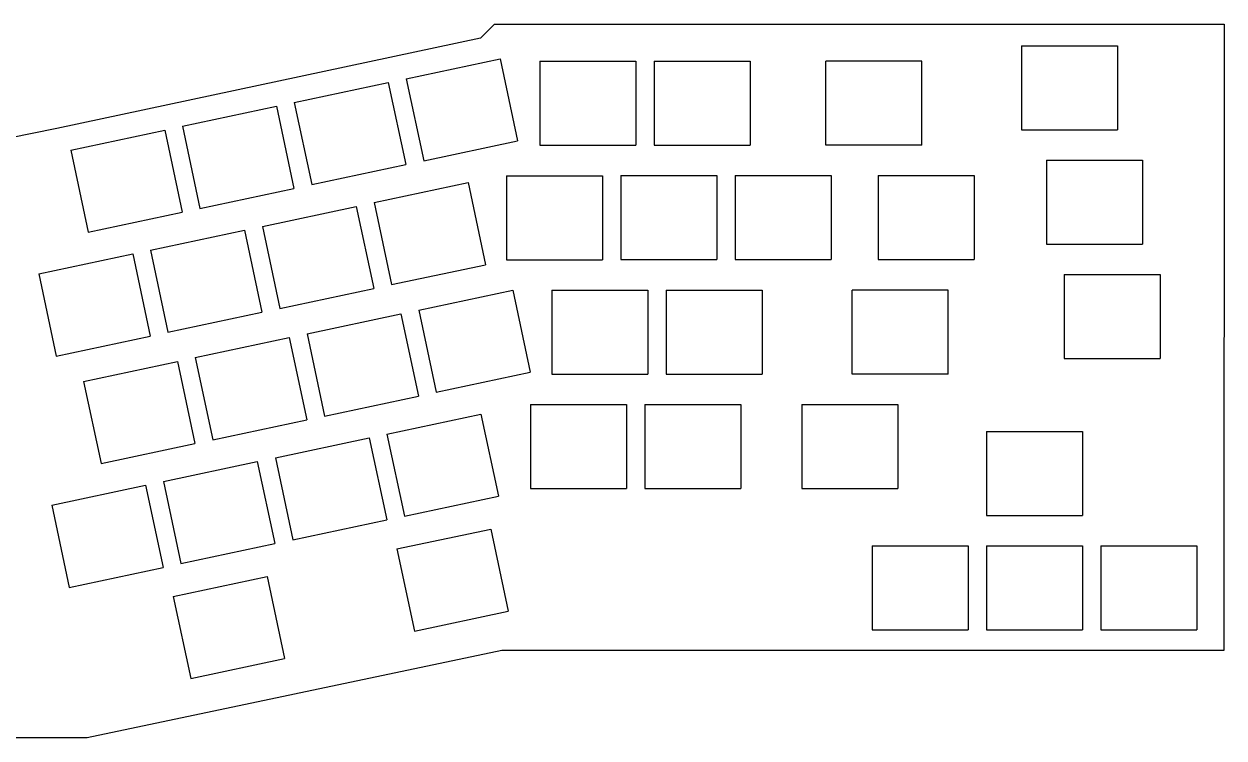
# Model space of a CAD drawing. Extents: x 16 to 385, y -182 to -63.
# Drawn here: x 185.1 to 385.1, y -182.1 to -63.1 of the extents above; entities that cross this region are included whole.
import ezdxf

# ---------------------------------------------------------------- set-up
doc = ezdxf.new("R2010")
doc.units = 0
doc.layers.add('Pcb_4b97', color=7, linetype='CONTINUOUS')

msp = doc.modelspace()

# ---------------------------------------------------------------- linework, layer by layer
at = {"layer": 'Pcb_4b97'}
for p, q in [((261.24, -65.4545), (263.568, -63.1241)), ((261.24, -65.4545, -1.6), (263.568, -63.1241, -1.6)), ((261.24, -65.4545), (263.568, -63.1241)), ((261.24, -65.4545, -1.6), (263.568, -63.1241, -1.6)), ((263.568, -63.1241), (263.568, -63.1241, -1.6)), ((263.568, -63.1241), (263.568, -63.1241, -1.6)), ((263.568, -63.1241), (385.133, -63.1266)), ((263.568, -63.1241, -1.6), (385.133, -63.1266, -1.6)), ((263.568, -63.1241), (385.133, -63.1266)), ((263.568, -63.1241, -1.6), (385.133, -63.1266, -1.6)), ((385.133, -63.1266), (385.13, -167.495)), ((385.133, -63.1266, -1.6), (385.13, -167.495, -1.6)), ((385.133, -63.1266), (385.13, -167.495)), ((385.133, -63.1266, -1.6), (385.13, -167.495, -1.6)), ((385.133, -63.1266), (385.133, -63.1266, -1.6)), ((385.133, -63.1266), (385.133, -63.1266, -1.6)), ((261.24, -65.4545), (190.597, -80.5358)), ((261.24, -65.4545, -1.6), (190.597, -80.5358, -1.6)), ((261.24, -65.4545), (190.597, -80.5358)), ((261.24, -65.4545, -1.6), (190.597, -80.5358, -1.6)), ((261.24, -65.4545), (261.24, -65.4545, -1.6)), ((261.24, -65.4545), (261.24, -65.4545, -1.6)), ((351.376, -66.741), (351.376, -66.741, -1.6)), ((351.376, -66.741), (367.378, -66.741)), ((351.376, -66.741, -1.6), (367.378, -66.741, -1.6)), ((351.376, -66.741), (351.376, -66.741, -1.6)), ((351.376, -66.741), (351.376, -80.7364)), ((351.376, -66.741, -1.6), (351.376, -80.7364, -1.6)), ((351.376, -66.741), (367.378, -66.741)), ((351.376, -66.741), (351.376, -80.7364)), ((351.376, -66.741, -1.6), (367.378, -66.741, -1.6)), ((351.376, -66.741, -1.6), (351.376, -80.7364, -1.6)), ((367.378, -66.741), (367.378, -66.741, -1.6)), ((367.378, -66.741), (367.378, -66.741, -1.6)), ((367.378, -66.741), (367.378, -80.7364)), ((367.378, -66.741, -1.6), (367.378, -80.7364, -1.6)), ((367.378, -66.741), (367.378, -80.7364)), ((367.378, -66.741, -1.6), (367.378, -80.7364, -1.6)), ((248.838, -72.241), (264.491, -68.914)), ((248.838, -72.241, -1.6), (264.491, -68.914, -1.6)), ((248.838, -72.241), (264.491, -68.914)), ((248.838, -72.241, -1.6), (264.491, -68.914, -1.6)), ((264.491, -68.914), (264.491, -68.914, -1.6)), ((264.491, -68.914), (264.491, -68.914, -1.6)), ((264.491, -68.914), (267.4, -82.6036)), ((264.491, -68.914, -1.6), (267.4, -82.6036, -1.6)), ((264.491, -68.914), (267.4, -82.6036)), ((264.491, -68.914, -1.6), (267.4, -82.6036, -1.6)), ((271.099, -69.3191), (271.099, -69.3191, -1.6)), ((271.099, -69.3191), (287.101, -69.3191)), ((271.099, -69.3191, -1.6), (287.101, -69.3191, -1.6)), ((271.099, -69.3191), (271.099, -69.3191, -1.6)), ((271.099, -69.3191), (271.099, -83.3145)), ((271.099, -69.3191, -1.6), (271.099, -83.3145, -1.6)), ((271.099, -69.3191), (287.101, -69.3191)), ((271.099, -69.3191), (271.099, -83.3145)), ((271.099, -69.3191, -1.6), (287.101, -69.3191, -1.6)), ((271.099, -69.3191, -1.6), (271.099, -83.3145, -1.6)), ((287.101, -69.3191), (287.101, -69.3191, -1.6)), ((287.101, -69.3191), (287.101, -69.3191, -1.6)), ((287.101, -69.3191), (287.101, -83.3145)), ((287.101, -69.3191, -1.6), (287.101, -83.3145, -1.6)), ((287.101, -69.3191), (287.101, -83.3145)), ((287.101, -69.3191, -1.6), (287.101, -83.3145, -1.6)), ((290.162, -69.3064), (290.162, -69.3064, -1.6)), ((290.162, -69.3064), (306.164, -69.3064)), ((290.162, -69.3064, -1.6), (306.164, -69.3064, -1.6)), ((290.162, -69.3064), (290.162, -69.3064, -1.6)), ((290.162, -69.3064), (290.162, -83.3018)), ((290.162, -69.3064, -1.6), (290.162, -83.3018, -1.6)), ((290.162, -69.3064), (306.164, -69.3064)), ((290.162, -69.3064), (290.162, -83.3018)), ((290.162, -69.3064, -1.6), (306.164, -69.3064, -1.6)), ((290.162, -69.3064, -1.6), (290.162, -83.3018, -1.6)), ((306.164, -69.3064), (306.164, -69.3064, -1.6)), ((306.164, -69.3064), (306.164, -69.3064, -1.6)), ((306.164, -69.3064), (306.164, -83.3018)), ((306.164, -69.3064, -1.6), (306.164, -83.3018, -1.6)), ((306.164, -69.3064), (306.164, -83.3018)), ((306.164, -69.3064, -1.6), (306.164, -83.3018, -1.6)), ((318.755, -69.2988), (318.755, -69.2988, -1.6)), ((318.755, -83.2942), (318.755, -69.2988)), ((318.755, -83.2942, -1.6), (318.755, -69.2988, -1.6)), ((318.755, -69.2988), (318.755, -69.2988, -1.6)), ((334.757, -69.2988), (318.755, -69.2988)), ((334.757, -69.2988, -1.6), (318.755, -69.2988, -1.6)), ((318.755, -83.2942), (318.755, -69.2988)), ((334.757, -69.2988), (318.755, -69.2988)), ((318.755, -83.2942, -1.6), (318.755, -69.2988, -1.6)), ((334.757, -69.2988, -1.6), (318.755, -69.2988, -1.6)), ((334.757, -69.2988), (334.757, -69.2988, -1.6)), ((334.757, -69.2988), (334.757, -69.2988, -1.6)), ((334.757, -83.2942), (334.757, -69.2988)), ((334.757, -83.2942, -1.6), (334.757, -69.2988, -1.6)), ((334.757, -83.2942), (334.757, -69.2988)), ((334.757, -83.2942, -1.6), (334.757, -69.2988, -1.6)), ((230.182, -76.178), (245.834, -72.851)), ((230.182, -76.178, -1.6), (245.834, -72.851, -1.6)), ((230.182, -76.178), (245.834, -72.851)), ((230.182, -76.178, -1.6), (245.834, -72.851, -1.6)), ((245.834, -72.851), (245.834, -72.851, -1.6)), ((245.834, -72.851), (245.834, -72.851, -1.6)), ((245.834, -72.851), (248.744, -86.5406)), ((245.834, -72.851, -1.6), (248.744, -86.5406, -1.6)), ((245.834, -72.851), (248.744, -86.5406)), ((245.834, -72.851, -1.6), (248.744, -86.5406, -1.6)), ((248.838, -72.241), (248.838, -72.241, -1.6)), ((248.838, -72.241), (248.838, -72.241, -1.6)), ((248.838, -72.241), (251.748, -85.9306)), ((248.838, -72.241, -1.6), (251.748, -85.9306, -1.6)), ((248.838, -72.241), (251.748, -85.9306)), ((248.838, -72.241, -1.6), (251.748, -85.9306, -1.6)), ((211.538, -80.1531), (227.191, -76.8261)), ((211.538, -80.1531, -1.6), (227.191, -76.8261, -1.6)), ((211.538, -80.1531), (227.191, -76.8261)), ((211.538, -80.1531, -1.6), (227.191, -76.8261, -1.6)), ((227.191, -76.8261), (227.191, -76.8261, -1.6)), ((227.191, -76.8261), (227.191, -76.8261, -1.6)), ((227.191, -76.8261), (230.101, -90.5157)), ((227.191, -76.8261, -1.6), (230.101, -90.5157, -1.6)), ((227.191, -76.8261), (230.101, -90.5157)), ((227.191, -76.8261, -1.6), (230.101, -90.5157, -1.6)), ((230.182, -76.178), (230.182, -76.178, -1.6)), ((230.182, -76.178), (230.182, -76.178, -1.6)), ((230.182, -76.178), (233.092, -89.8676)), ((230.182, -76.178, -1.6), (233.092, -89.8676, -1.6)), ((230.182, -76.178), (233.092, -89.8676)), ((230.182, -76.178, -1.6), (233.092, -89.8676, -1.6)), ((190.597, -80.5358), (182.659, -82.1233)), ((190.597, -80.5358, -1.6), (182.659, -82.1233, -1.6)), ((190.597, -80.5358), (182.659, -82.1233)), ((190.597, -80.5358, -1.6), (182.659, -82.1233, -1.6)), ((190.597, -80.5358), (190.597, -80.5358, -1.6)), ((190.597, -80.5358), (190.597, -80.5358, -1.6)), ((192.933, -84.1282), (208.585, -80.8012)), ((192.933, -84.1282, -1.6), (208.585, -80.8012, -1.6)), ((192.933, -84.1282), (208.585, -80.8012)), ((192.933, -84.1282, -1.6), (208.585, -80.8012, -1.6)), ((208.585, -80.8012), (208.585, -80.8012, -1.6)), ((208.585, -80.8012), (208.585, -80.8012, -1.6)), ((208.585, -80.8012), (211.495, -94.4908)), ((208.585, -80.8012, -1.6), (211.495, -94.4908, -1.6)), ((208.585, -80.8012), (211.495, -94.4908)), ((208.585, -80.8012, -1.6), (211.495, -94.4908, -1.6)), ((211.538, -80.1531), (211.538, -80.1531, -1.6)), ((211.538, -80.1531), (211.538, -80.1531, -1.6)), ((211.538, -80.1531), (214.448, -93.8427)), ((211.538, -80.1531, -1.6), (214.448, -93.8427, -1.6)), ((211.538, -80.1531), (214.448, -93.8427)), ((211.538, -80.1531, -1.6), (214.448, -93.8427, -1.6)), ((351.376, -80.7364), (351.376, -80.7364, -1.6)), ((351.376, -80.7364), (367.378, -80.7364)), ((351.376, -80.7364, -1.6), (367.378, -80.7364, -1.6)), ((351.376, -80.7364), (351.376, -80.7364, -1.6)), ((351.376, -80.7364), (367.378, -80.7364)), ((351.376, -80.7364, -1.6), (367.378, -80.7364, -1.6)), ((367.378, -80.7364), (367.378, -80.7364, -1.6)), ((367.378, -80.7364), (367.378, -80.7364, -1.6)), ((251.748, -85.9306), (267.4, -82.6036)), ((251.748, -85.9306, -1.6), (267.4, -82.6036, -1.6)), ((251.748, -85.9306), (267.4, -82.6036)), ((251.748, -85.9306, -1.6), (267.4, -82.6036, -1.6)), ((267.4, -82.6036), (267.4, -82.6036, -1.6)), ((267.4, -82.6036), (267.4, -82.6036, -1.6)), ((271.099, -83.3145), (271.099, -83.3145, -1.6)), ((271.099, -83.3145), (287.101, -83.3145)), ((271.099, -83.3145, -1.6), (287.101, -83.3145, -1.6)), ((271.099, -83.3145), (271.099, -83.3145, -1.6)), ((271.099, -83.3145), (287.101, -83.3145)), ((271.099, -83.3145, -1.6), (287.101, -83.3145, -1.6)), ((287.101, -83.3145), (287.101, -83.3145, -1.6)), ((287.101, -83.3145), (287.101, -83.3145, -1.6)), ((290.162, -83.3018), (290.162, -83.3018, -1.6)), ((290.162, -83.3018), (306.164, -83.3018)), ((290.162, -83.3018, -1.6), (306.164, -83.3018, -1.6)), ((290.162, -83.3018), (290.162, -83.3018, -1.6)), ((290.162, -83.3018), (306.164, -83.3018)), ((290.162, -83.3018, -1.6), (306.164, -83.3018, -1.6)), ((306.164, -83.3018), (306.164, -83.3018, -1.6)), ((306.164, -83.3018), (306.164, -83.3018, -1.6)), ((318.755, -83.2942), (318.755, -83.2942, -1.6)), ((334.757, -83.2942), (318.755, -83.2942)), ((334.757, -83.2942, -1.6), (318.755, -83.2942, -1.6)), ((318.755, -83.2942), (318.755, -83.2942, -1.6)), ((334.757, -83.2942), (318.755, -83.2942)), ((334.757, -83.2942, -1.6), (318.755, -83.2942, -1.6)), ((334.757, -83.2942), (334.757, -83.2942, -1.6)), ((334.757, -83.2942), (334.757, -83.2942, -1.6)), ((192.933, -84.1282), (192.933, -84.1282, -1.6)), ((192.933, -84.1282), (192.933, -84.1282, -1.6)), ((192.933, -84.1282), (195.843, -97.8178)), ((192.933, -84.1282, -1.6), (195.843, -97.8178, -1.6)), ((192.933, -84.1282), (195.843, -97.8178)), ((192.933, -84.1282, -1.6), (195.843, -97.8178, -1.6)), ((251.748, -85.9306), (251.748, -85.9306, -1.6)), ((251.748, -85.9306), (251.748, -85.9306, -1.6)), ((355.567, -85.791), (355.567, -85.791, -1.6)), ((355.567, -85.791), (371.569, -85.791)), ((355.567, -85.791, -1.6), (371.569, -85.791, -1.6)), ((355.567, -85.791), (355.567, -85.791, -1.6)), ((355.567, -85.791), (355.567, -99.7864)), ((355.567, -85.791, -1.6), (355.567, -99.7864, -1.6)), ((355.567, -85.791), (371.569, -85.791)), ((355.567, -85.791), (355.567, -99.7864)), ((355.567, -85.791, -1.6), (371.569, -85.791, -1.6)), ((355.567, -85.791, -1.6), (355.567, -99.7864, -1.6)), ((371.569, -85.791), (371.569, -85.791, -1.6)), ((371.569, -85.791), (371.569, -85.791, -1.6)), ((371.569, -85.791), (371.569, -99.7864)), ((371.569, -85.791, -1.6), (371.569, -99.7864, -1.6)), ((371.569, -85.791), (371.569, -99.7864)), ((371.569, -85.791, -1.6), (371.569, -99.7864, -1.6)), ((233.092, -89.8676), (248.744, -86.5406)), ((233.092, -89.8676, -1.6), (248.744, -86.5406, -1.6)), ((233.092, -89.8676), (248.744, -86.5406)), ((233.092, -89.8676, -1.6), (248.744, -86.5406, -1.6)), ((248.744, -86.5406), (248.744, -86.5406, -1.6)), ((248.744, -86.5406), (248.744, -86.5406, -1.6)), ((233.092, -89.8676), (233.092, -89.8676, -1.6)), ((233.092, -89.8676), (233.092, -89.8676, -1.6)), ((243.492, -92.8531), (259.144, -89.5261)), ((243.492, -92.8531, -1.6), (259.144, -89.5261, -1.6)), ((243.492, -92.8531), (259.144, -89.5261)), ((243.492, -92.8531, -1.6), (259.144, -89.5261, -1.6)), ((259.144, -89.5261), (259.144, -89.5261, -1.6)), ((259.144, -89.5261), (259.144, -89.5261, -1.6)), ((259.144, -89.5261), (262.054, -103.216)), ((259.144, -89.5261, -1.6), (262.054, -103.216, -1.6)), ((259.144, -89.5261), (262.054, -103.216)), ((259.144, -89.5261, -1.6), (262.054, -103.216, -1.6)), ((265.549, -88.3945), (265.549, -88.3945, -1.6)), ((265.549, -88.3945), (281.551, -88.3945)), ((265.549, -88.3945, -1.6), (281.551, -88.3945, -1.6)), ((265.549, -88.3945), (265.549, -88.3945, -1.6)), ((265.549, -88.3945), (265.549, -102.39)), ((265.549, -88.3945, -1.6), (265.549, -102.39, -1.6)), ((265.549, -88.3945), (281.551, -88.3945)), ((265.549, -88.3945), (265.549, -102.39)), ((265.549, -88.3945, -1.6), (281.551, -88.3945, -1.6)), ((265.549, -88.3945, -1.6), (265.549, -102.39, -1.6)), ((281.551, -88.3945), (281.551, -88.3945, -1.6)), ((281.551, -88.3945), (281.551, -88.3945, -1.6)), ((281.551, -88.3945), (281.551, -102.39)), ((281.551, -88.3945, -1.6), (281.551, -102.39, -1.6)), ((281.551, -88.3945), (281.551, -102.39)), ((281.551, -88.3945, -1.6), (281.551, -102.39, -1.6)), ((284.625, -88.3691), (284.625, -88.3691, -1.6)), ((284.625, -88.3691), (300.627, -88.3691)), ((284.625, -88.3691, -1.6), (300.627, -88.3691, -1.6)), ((284.625, -88.3691), (284.625, -88.3691, -1.6)), ((284.625, -88.3691), (284.625, -102.365)), ((284.625, -88.3691, -1.6), (284.625, -102.365, -1.6)), ((284.625, -88.3691), (300.627, -88.3691)), ((284.625, -88.3691), (284.625, -102.365)), ((284.625, -88.3691, -1.6), (300.627, -88.3691, -1.6)), ((284.625, -88.3691, -1.6), (284.625, -102.365, -1.6)), ((300.627, -88.3691), (300.627, -88.3691, -1.6)), ((300.627, -88.3691), (300.627, -88.3691, -1.6)), ((300.627, -88.3691), (300.627, -102.365)), ((300.627, -88.3691, -1.6), (300.627, -102.365, -1.6)), ((300.627, -88.3691), (300.627, -102.365)), ((300.627, -88.3691, -1.6), (300.627, -102.365, -1.6)), ((303.675, -88.3691), (303.675, -88.3691, -1.6)), ((303.675, -88.3691), (319.677, -88.3691)), ((303.675, -88.3691, -1.6), (319.677, -88.3691, -1.6)), ((303.675, -88.3691), (303.675, -88.3691, -1.6)), ((303.675, -88.3691), (303.675, -102.365)), ((303.675, -88.3691, -1.6), (303.675, -102.365, -1.6)), ((303.675, -88.3691), (319.677, -88.3691)), ((303.675, -88.3691), (303.675, -102.365)), ((303.675, -88.3691, -1.6), (319.677, -88.3691, -1.6)), ((303.675, -88.3691, -1.6), (303.675, -102.365, -1.6)), ((319.677, -88.3691), (319.677, -88.3691, -1.6)), ((319.677, -88.3691), (319.677, -88.3691, -1.6)), ((319.677, -88.3691), (319.677, -102.365)), ((319.677, -88.3691, -1.6), (319.677, -102.365, -1.6)), ((319.677, -88.3691), (319.677, -102.365)), ((319.677, -88.3691, -1.6), (319.677, -102.365, -1.6)), ((327.513, -88.3691), (327.513, -88.3691, -1.6)), ((327.513, -88.3691), (343.515, -88.3691)), ((327.513, -88.3691, -1.6), (343.515, -88.3691, -1.6)), ((327.513, -88.3691), (327.513, -88.3691, -1.6)), ((327.513, -88.3691), (327.513, -102.365)), ((327.513, -88.3691, -1.6), (327.513, -102.365, -1.6)), ((327.513, -88.3691), (343.515, -88.3691)), ((327.513, -88.3691), (327.513, -102.365)), ((327.513, -88.3691, -1.6), (343.515, -88.3691, -1.6)), ((327.513, -88.3691, -1.6), (327.513, -102.365, -1.6)), ((343.515, -88.3691), (343.515, -88.3691, -1.6)), ((343.515, -88.3691), (343.515, -88.3691, -1.6)), ((343.515, -88.3691), (343.515, -102.365)), ((343.515, -88.3691, -1.6), (343.515, -102.365, -1.6)), ((343.515, -88.3691), (343.515, -102.365)), ((343.515, -88.3691, -1.6), (343.515, -102.365, -1.6)), ((214.448, -93.8427), (230.101, -90.5157)), ((214.448, -93.8427, -1.6), (230.101, -90.5157, -1.6)), ((214.448, -93.8427), (230.101, -90.5157)), ((214.448, -93.8427, -1.6), (230.101, -90.5157, -1.6)), ((230.101, -90.5157), (230.101, -90.5157, -1.6)), ((230.101, -90.5157), (230.101, -90.5157, -1.6)), ((214.448, -93.8427), (214.448, -93.8427, -1.6)), ((214.448, -93.8427), (214.448, -93.8427, -1.6)), ((224.861, -96.8282), (240.513, -93.5012)), ((224.861, -96.8282, -1.6), (240.513, -93.5012, -1.6)), ((224.861, -96.8282), (240.513, -93.5012)), ((224.861, -96.8282, -1.6), (240.513, -93.5012, -1.6)), ((240.513, -93.5012), (240.513, -93.5012, -1.6)), ((240.513, -93.5012), (240.513, -93.5012, -1.6)), ((240.513, -93.5012), (243.423, -107.191)), ((240.513, -93.5012, -1.6), (243.423, -107.191, -1.6)), ((240.513, -93.5012), (243.423, -107.191)), ((240.513, -93.5012, -1.6), (243.423, -107.191, -1.6)), ((243.492, -92.8531), (243.492, -92.8531, -1.6)), ((243.492, -92.8531), (243.492, -92.8531, -1.6)), ((243.492, -92.8531), (246.401, -106.543)), ((243.492, -92.8531, -1.6), (246.401, -106.543, -1.6)), ((243.492, -92.8531), (246.401, -106.543)), ((243.492, -92.8531, -1.6), (246.401, -106.543, -1.6)), ((195.843, -97.8178), (211.495, -94.4908)), ((195.843, -97.8178, -1.6), (211.495, -94.4908, -1.6)), ((195.843, -97.8178), (211.495, -94.4908)), ((195.843, -97.8178, -1.6), (211.495, -94.4908, -1.6)), ((211.495, -94.4908), (211.495, -94.4908, -1.6)), ((211.495, -94.4908), (211.495, -94.4908, -1.6)), ((195.843, -97.8178), (195.843, -97.8178, -1.6)), ((195.843, -97.8178), (195.843, -97.8178, -1.6)), ((206.204, -100.791), (221.857, -97.4636)), ((206.204, -100.791, -1.6), (221.857, -97.4636, -1.6)), ((206.204, -100.791), (221.857, -97.4636)), ((206.204, -100.791, -1.6), (221.857, -97.4636, -1.6)), ((221.857, -97.4636), (221.857, -97.4636, -1.6)), ((221.857, -97.4636), (221.857, -97.4636, -1.6)), ((221.857, -97.4636), (224.767, -111.153)), ((221.857, -97.4636, -1.6), (224.767, -111.153, -1.6)), ((221.857, -97.4636), (224.767, -111.153)), ((221.857, -97.4636, -1.6), (224.767, -111.153, -1.6)), ((224.861, -96.8282), (224.861, -96.8282, -1.6)), ((224.861, -96.8282), (224.861, -96.8282, -1.6)), ((224.861, -96.8282), (227.771, -110.518)), ((224.861, -96.8282, -1.6), (227.771, -110.518, -1.6)), ((224.861, -96.8282), (227.771, -110.518)), ((224.861, -96.8282, -1.6), (227.771, -110.518, -1.6)), ((355.567, -99.7864), (355.567, -99.7864, -1.6)), ((355.567, -99.7864), (371.569, -99.7864)), ((355.567, -99.7864, -1.6), (371.569, -99.7864, -1.6)), ((355.567, -99.7864), (355.567, -99.7864, -1.6)), ((355.567, -99.7864), (371.569, -99.7864)), ((355.567, -99.7864, -1.6), (371.569, -99.7864, -1.6)), ((371.569, -99.7864), (371.569, -99.7864, -1.6)), ((371.569, -99.7864), (371.569, -99.7864, -1.6)), ((187.599, -104.74), (203.251, -101.413)), ((187.599, -104.74, -1.6), (203.251, -101.413, -1.6)), ((187.599, -104.74), (203.251, -101.413)), ((187.599, -104.74, -1.6), (203.251, -101.413, -1.6)), ((203.251, -101.413), (203.251, -101.413, -1.6)), ((203.251, -101.413), (203.251, -101.413, -1.6)), ((203.251, -101.413), (206.161, -115.103)), ((203.251, -101.413, -1.6), (206.161, -115.103, -1.6)), ((203.251, -101.413), (206.161, -115.103)), ((203.251, -101.413, -1.6), (206.161, -115.103, -1.6)), ((206.204, -100.791), (206.204, -100.791, -1.6)), ((206.204, -100.791), (206.204, -100.791, -1.6)), ((206.204, -100.791), (209.114, -114.48)), ((206.204, -100.791, -1.6), (209.114, -114.48, -1.6)), ((206.204, -100.791), (209.114, -114.48)), ((206.204, -100.791, -1.6), (209.114, -114.48, -1.6)), ((246.401, -106.543), (262.054, -103.216)), ((246.401, -106.543, -1.6), (262.054, -103.216, -1.6)), ((246.401, -106.543), (262.054, -103.216)), ((246.401, -106.543, -1.6), (262.054, -103.216, -1.6)), ((262.054, -103.216), (262.054, -103.216, -1.6)), ((262.054, -103.216), (262.054, -103.216, -1.6)), ((265.549, -102.39), (265.549, -102.39, -1.6)), ((265.549, -102.39), (281.551, -102.39)), ((265.549, -102.39, -1.6), (281.551, -102.39, -1.6)), ((265.549, -102.39), (265.549, -102.39, -1.6)), ((265.549, -102.39), (281.551, -102.39)), ((265.549, -102.39, -1.6), (281.551, -102.39, -1.6)), ((281.551, -102.39), (281.551, -102.39, -1.6)), ((281.551, -102.39), (281.551, -102.39, -1.6)), ((284.625, -102.365), (284.625, -102.365, -1.6)), ((284.625, -102.365), (300.627, -102.365)), ((284.625, -102.365, -1.6), (300.627, -102.365, -1.6)), ((284.625, -102.365), (284.625, -102.365, -1.6)), ((284.625, -102.365), (300.627, -102.365)), ((284.625, -102.365, -1.6), (300.627, -102.365, -1.6)), ((300.627, -102.365), (300.627, -102.365, -1.6)), ((300.627, -102.365), (300.627, -102.365, -1.6)), ((303.675, -102.365), (303.675, -102.365, -1.6)), ((303.675, -102.365), (319.677, -102.365)), ((303.675, -102.365, -1.6), (319.677, -102.365, -1.6)), ((303.675, -102.365), (303.675, -102.365, -1.6)), ((303.675, -102.365), (319.677, -102.365)), ((303.675, -102.365, -1.6), (319.677, -102.365, -1.6)), ((319.677, -102.365), (319.677, -102.365, -1.6)), ((319.677, -102.365), (319.677, -102.365, -1.6)), ((327.513, -102.365), (327.513, -102.365, -1.6)), ((327.513, -102.365), (343.515, -102.365)), ((327.513, -102.365, -1.6), (343.515, -102.365, -1.6)), ((327.513, -102.365), (327.513, -102.365, -1.6)), ((327.513, -102.365), (343.515, -102.365)), ((327.513, -102.365, -1.6), (343.515, -102.365, -1.6)), ((343.515, -102.365), (343.515, -102.365, -1.6)), ((343.515, -102.365), (343.515, -102.365, -1.6)), ((187.599, -104.74), (187.599, -104.74, -1.6)), ((187.599, -104.74), (187.599, -104.74, -1.6)), ((187.599, -104.74), (190.509, -118.43)), ((187.599, -104.74, -1.6), (190.509, -118.43, -1.6)), ((187.599, -104.74), (190.509, -118.43)), ((187.599, -104.74, -1.6), (190.509, -118.43, -1.6)), ((358.488, -104.841), (358.488, -104.841, -1.6)), ((358.488, -104.841), (374.49, -104.841)), ((358.488, -104.841, -1.6), (374.49, -104.841, -1.6)), ((358.488, -104.841), (358.488, -104.841, -1.6)), ((358.488, -104.841), (358.488, -118.836)), ((358.488, -104.841, -1.6), (358.488, -118.836, -1.6)), ((358.488, -104.841), (374.49, -104.841)), ((358.488, -104.841), (358.488, -118.836)), ((358.488, -104.841, -1.6), (374.49, -104.841, -1.6)), ((358.488, -104.841, -1.6), (358.488, -118.836, -1.6)), ((374.49, -104.841), (374.49, -104.841, -1.6)), ((374.49, -104.841), (374.49, -104.841, -1.6)), ((374.49, -104.841), (374.49, -118.836)), ((374.49, -104.841, -1.6), (374.49, -118.836, -1.6)), ((374.49, -104.841), (374.49, -118.836)), ((374.49, -104.841, -1.6), (374.49, -118.836, -1.6)), ((227.771, -110.518), (243.423, -107.191)), ((227.771, -110.518, -1.6), (243.423, -107.191, -1.6)), ((227.771, -110.518), (243.423, -107.191)), ((227.771, -110.518, -1.6), (243.423, -107.191, -1.6)), ((243.423, -107.191), (243.423, -107.191, -1.6)), ((243.423, -107.191), (243.423, -107.191, -1.6)), ((246.401, -106.543), (246.401, -106.543, -1.6)), ((246.401, -106.543), (246.401, -106.543, -1.6)), ((250.934, -110.786), (266.586, -107.459)), ((250.934, -110.786, -1.6), (266.586, -107.459, -1.6)), ((250.934, -110.786), (266.586, -107.459)), ((250.934, -110.786, -1.6), (266.586, -107.459, -1.6)), ((266.586, -107.459), (266.586, -107.459, -1.6)), ((266.586, -107.459), (266.586, -107.459, -1.6)), ((266.586, -107.459), (269.496, -121.148)), ((266.586, -107.459, -1.6), (269.496, -121.148, -1.6)), ((266.586, -107.459), (269.496, -121.148)), ((266.586, -107.459, -1.6), (269.496, -121.148, -1.6)), ((273.119, -107.445), (273.119, -107.445, -1.6)), ((273.119, -107.445), (289.121, -107.445)), ((273.119, -107.445, -1.6), (289.121, -107.445, -1.6)), ((273.119, -107.445), (273.119, -107.445, -1.6)), ((273.119, -107.445), (273.119, -121.44)), ((273.119, -107.445, -1.6), (273.119, -121.44, -1.6)), ((273.119, -107.445), (289.121, -107.445)), ((273.119, -107.445), (273.119, -121.44)), ((273.119, -107.445, -1.6), (289.121, -107.445, -1.6)), ((273.119, -107.445, -1.6), (273.119, -121.44, -1.6)), ((289.121, -107.445), (289.121, -107.445, -1.6)), ((289.121, -107.445), (289.121, -107.445, -1.6)), ((289.121, -107.445), (289.121, -121.44)), ((289.121, -107.445, -1.6), (289.121, -121.44, -1.6)), ((289.121, -107.445), (289.121, -121.44)), ((289.121, -107.445, -1.6), (289.121, -121.44, -1.6)), ((292.181, -107.445), (292.181, -107.445, -1.6)), ((292.181, -107.445), (308.183, -107.445)), ((292.181, -107.445, -1.6), (308.183, -107.445, -1.6)), ((292.181, -107.445), (292.181, -107.445, -1.6)), ((292.181, -107.445), (292.181, -121.44)), ((292.181, -107.445, -1.6), (292.181, -121.44, -1.6)), ((292.181, -107.445), (308.183, -107.445)), ((292.181, -107.445), (292.181, -121.44)), ((292.181, -107.445, -1.6), (308.183, -107.445, -1.6)), ((292.181, -107.445, -1.6), (292.181, -121.44, -1.6)), ((308.183, -107.445), (308.183, -107.445, -1.6)), ((308.183, -107.445), (308.183, -107.445, -1.6)), ((308.183, -107.445), (308.183, -121.44)), ((308.183, -107.445, -1.6), (308.183, -121.44, -1.6)), ((308.183, -107.445), (308.183, -121.44)), ((308.183, -107.445, -1.6), (308.183, -121.44, -1.6)), ((323.162, -107.437), (323.162, -107.437, -1.6)), ((323.162, -121.432), (323.162, -107.437)), ((323.162, -121.432, -1.6), (323.162, -107.437, -1.6)), ((323.162, -107.437), (323.162, -107.437, -1.6)), ((339.164, -107.437), (323.162, -107.437)), ((339.164, -107.437, -1.6), (323.162, -107.437, -1.6)), ((323.162, -121.432), (323.162, -107.437)), ((339.164, -107.437), (323.162, -107.437)), ((323.162, -121.432, -1.6), (323.162, -107.437, -1.6)), ((339.164, -107.437, -1.6), (323.162, -107.437, -1.6)), ((339.164, -107.437), (339.164, -107.437, -1.6)), ((339.164, -107.437), (339.164, -107.437, -1.6)), ((339.164, -121.432), (339.164, -107.437)), ((339.164, -121.432, -1.6), (339.164, -107.437, -1.6)), ((339.164, -121.432), (339.164, -107.437)), ((339.164, -121.432, -1.6), (339.164, -107.437, -1.6)), ((209.114, -114.48), (224.767, -111.153)), ((209.114, -114.48, -1.6), (224.767, -111.153, -1.6)), ((209.114, -114.48), (224.767, -111.153)), ((209.114, -114.48, -1.6), (224.767, -111.153, -1.6)), ((224.767, -111.153), (224.767, -111.153, -1.6)), ((224.767, -111.153), (224.767, -111.153, -1.6)), ((227.771, -110.518), (227.771, -110.518, -1.6)), ((227.771, -110.518), (227.771, -110.518, -1.6)), ((232.303, -114.735), (247.955, -111.408)), ((232.303, -114.735, -1.6), (247.955, -111.408, -1.6)), ((232.303, -114.735), (247.955, -111.408)), ((232.303, -114.735, -1.6), (247.955, -111.408, -1.6)), ((247.955, -111.408), (247.955, -111.408, -1.6)), ((247.955, -111.408), (247.955, -111.408, -1.6)), ((247.955, -111.408), (250.865, -125.098)), ((247.955, -111.408, -1.6), (250.865, -125.098, -1.6)), ((247.955, -111.408), (250.865, -125.098)), ((247.955, -111.408, -1.6), (250.865, -125.098, -1.6)), ((250.934, -110.786), (250.934, -110.786, -1.6)), ((250.934, -110.786), (250.934, -110.786, -1.6)), ((250.934, -110.786), (253.844, -124.475)), ((250.934, -110.786, -1.6), (253.844, -124.475, -1.6)), ((250.934, -110.786), (253.844, -124.475)), ((250.934, -110.786, -1.6), (253.844, -124.475, -1.6)), ((190.509, -118.43), (206.161, -115.103)), ((190.509, -118.43, -1.6), (206.161, -115.103, -1.6)), ((190.509, -118.43), (206.161, -115.103)), ((190.509, -118.43, -1.6), (206.161, -115.103, -1.6)), ((206.161, -115.103), (206.161, -115.103, -1.6)), ((206.161, -115.103), (206.161, -115.103, -1.6)), ((209.114, -114.48), (209.114, -114.48, -1.6)), ((209.114, -114.48), (209.114, -114.48, -1.6)), ((213.685, -118.685), (229.337, -115.358)), ((213.685, -118.685, -1.6), (229.337, -115.358, -1.6)), ((213.685, -118.685), (229.337, -115.358)), ((213.685, -118.685, -1.6), (229.337, -115.358, -1.6)), ((229.337, -115.358), (229.337, -115.358, -1.6)), ((229.337, -115.358), (229.337, -115.358, -1.6)), ((229.337, -115.358), (232.247, -129.048)), ((229.337, -115.358, -1.6), (232.247, -129.048, -1.6)), ((229.337, -115.358), (232.247, -129.048)), ((229.337, -115.358, -1.6), (232.247, -129.048, -1.6)), ((232.303, -114.735), (232.303, -114.735, -1.6)), ((232.303, -114.735), (232.303, -114.735, -1.6)), ((232.303, -114.735), (235.213, -128.425)), ((232.303, -114.735, -1.6), (235.213, -128.425, -1.6)), ((232.303, -114.735), (235.213, -128.425)), ((232.303, -114.735, -1.6), (235.213, -128.425, -1.6)), ((190.509, -118.43), (190.509, -118.43, -1.6)), ((190.509, -118.43), (190.509, -118.43, -1.6)), ((195.054, -122.655), (210.706, -119.328)), ((195.054, -122.655, -1.6), (210.706, -119.328, -1.6)), ((195.054, -122.655), (210.706, -119.328)), ((195.054, -122.655, -1.6), (210.706, -119.328, -1.6)), ((210.706, -119.328), (210.706, -119.328, -1.6)), ((210.706, -119.328), (210.706, -119.328, -1.6)), ((210.706, -119.328), (213.616, -133.018)), ((210.706, -119.328, -1.6), (213.616, -133.018, -1.6)), ((210.706, -119.328), (213.616, -133.018)), ((210.706, -119.328, -1.6), (213.616, -133.018, -1.6)), ((213.685, -118.685), (213.685, -118.685, -1.6)), ((213.685, -118.685), (213.685, -118.685, -1.6)), ((213.685, -118.685), (216.595, -132.375)), ((213.685, -118.685, -1.6), (216.595, -132.375, -1.6)), ((213.685, -118.685), (216.595, -132.375)), ((213.685, -118.685, -1.6), (216.595, -132.375, -1.6)), ((358.488, -118.836), (358.488, -118.836, -1.6)), ((358.488, -118.836), (374.49, -118.836)), ((358.488, -118.836, -1.6), (374.49, -118.836, -1.6)), ((358.488, -118.836), (358.488, -118.836, -1.6)), ((358.488, -118.836), (374.49, -118.836)), ((358.488, -118.836, -1.6), (374.49, -118.836, -1.6)), ((374.49, -118.836), (374.49, -118.836, -1.6)), ((374.49, -118.836), (374.49, -118.836, -1.6)), ((253.844, -124.475), (269.496, -121.148)), ((253.844, -124.475, -1.6), (269.496, -121.148, -1.6)), ((253.844, -124.475), (269.496, -121.148)), ((253.844, -124.475, -1.6), (269.496, -121.148, -1.6)), ((269.496, -121.148), (269.496, -121.148, -1.6)), ((269.496, -121.148), (269.496, -121.148, -1.6)), ((273.119, -121.44), (273.119, -121.44, -1.6)), ((273.119, -121.44), (289.121, -121.44)), ((273.119, -121.44, -1.6), (289.121, -121.44, -1.6)), ((273.119, -121.44), (273.119, -121.44, -1.6)), ((273.119, -121.44), (289.121, -121.44)), ((273.119, -121.44, -1.6), (289.121, -121.44, -1.6)), ((289.121, -121.44), (289.121, -121.44, -1.6)), ((289.121, -121.44), (289.121, -121.44, -1.6)), ((292.181, -121.44), (292.181, -121.44, -1.6)), ((292.181, -121.44), (308.183, -121.44)), ((292.181, -121.44, -1.6), (308.183, -121.44, -1.6)), ((292.181, -121.44), (292.181, -121.44, -1.6)), ((292.181, -121.44), (308.183, -121.44)), ((292.181, -121.44, -1.6), (308.183, -121.44, -1.6)), ((308.183, -121.44), (308.183, -121.44, -1.6)), ((308.183, -121.44), (308.183, -121.44, -1.6)), ((323.162, -121.432), (323.162, -121.432, -1.6)), ((339.164, -121.432), (323.162, -121.432)), ((339.164, -121.432, -1.6), (323.162, -121.432, -1.6)), ((323.162, -121.432), (323.162, -121.432, -1.6)), ((339.164, -121.432), (323.162, -121.432)), ((339.164, -121.432, -1.6), (323.162, -121.432, -1.6)), ((339.164, -121.432), (339.164, -121.432, -1.6)), ((339.164, -121.432), (339.164, -121.432, -1.6)), ((195.054, -122.655), (195.054, -122.655, -1.6)), ((195.054, -122.655), (195.054, -122.655, -1.6)), ((195.054, -122.655), (197.964, -136.345)), ((195.054, -122.655, -1.6), (197.964, -136.345, -1.6)), ((195.054, -122.655), (197.964, -136.345)), ((195.054, -122.655, -1.6), (197.964, -136.345, -1.6)), ((235.213, -128.425), (250.865, -125.098)), ((235.213, -128.425, -1.6), (250.865, -125.098, -1.6)), ((235.213, -128.425), (250.865, -125.098)), ((235.213, -128.425, -1.6), (250.865, -125.098, -1.6)), ((250.865, -125.098), (250.865, -125.098, -1.6)), ((250.865, -125.098), (250.865, -125.098, -1.6)), ((253.844, -124.475), (253.844, -124.475, -1.6)), ((253.844, -124.475), (253.844, -124.475, -1.6)), ((269.537, -126.507), (269.537, -126.507, -1.6)), ((269.537, -126.507), (285.539, -126.507)), ((269.537, -126.507, -1.6), (285.539, -126.507, -1.6)), ((269.537, -126.507), (269.537, -126.507, -1.6)), ((269.537, -126.507), (269.537, -140.503)), ((269.537, -126.507, -1.6), (269.537, -140.503, -1.6)), ((269.537, -126.507), (285.539, -126.507)), ((269.537, -126.507), (269.537, -140.503)), ((269.537, -126.507, -1.6), (285.539, -126.507, -1.6)), ((269.537, -126.507, -1.6), (269.537, -140.503, -1.6)), ((285.539, -126.507), (285.539, -126.507, -1.6)), ((285.539, -126.507), (285.539, -126.507, -1.6)), ((285.539, -126.507), (285.539, -140.503)), ((285.539, -126.507, -1.6), (285.539, -140.503, -1.6)), ((285.539, -126.507), (285.539, -140.503)), ((285.539, -126.507, -1.6), (285.539, -140.503, -1.6)), ((288.587, -126.507), (288.587, -126.507, -1.6)), ((288.587, -126.507), (304.589, -126.507)), ((288.587, -126.507, -1.6), (304.589, -126.507, -1.6)), ((288.587, -126.507), (288.587, -126.507, -1.6)), ((288.587, -126.507), (288.587, -140.503)), ((288.587, -126.507, -1.6), (288.587, -140.503, -1.6)), ((288.587, -126.507), (304.589, -126.507)), ((288.587, -126.507), (288.587, -140.503)), ((288.587, -126.507, -1.6), (304.589, -126.507, -1.6)), ((288.587, -126.507, -1.6), (288.587, -140.503, -1.6)), ((304.589, -126.507), (304.589, -126.507, -1.6)), ((304.589, -126.507), (304.589, -126.507, -1.6)), ((304.589, -126.507), (304.589, -140.503)), ((304.589, -126.507, -1.6), (304.589, -140.503, -1.6)), ((304.589, -126.507), (304.589, -140.503)), ((304.589, -126.507, -1.6), (304.589, -140.503, -1.6)), ((314.787, -126.507), (314.787, -126.507, -1.6)), ((314.787, -126.507), (330.789, -126.507)), ((314.787, -126.507, -1.6), (330.789, -126.507, -1.6)), ((314.787, -126.507), (314.787, -126.507, -1.6)), ((314.787, -126.507), (314.787, -140.503)), ((314.787, -126.507, -1.6), (314.787, -140.503, -1.6)), ((314.787, -126.507), (330.789, -126.507)), ((314.787, -126.507), (314.787, -140.503)), ((314.787, -126.507, -1.6), (330.789, -126.507, -1.6)), ((314.787, -126.507, -1.6), (314.787, -140.503, -1.6)), ((330.789, -126.507), (330.789, -126.507, -1.6)), ((330.789, -126.507), (330.789, -126.507, -1.6)), ((330.789, -126.507), (330.789, -140.503)), ((330.789, -126.507, -1.6), (330.789, -140.503, -1.6)), ((330.789, -126.507), (330.789, -140.503)), ((330.789, -126.507, -1.6), (330.789, -140.503, -1.6)), ((216.595, -132.375), (232.247, -129.048)), ((216.595, -132.375, -1.6), (232.247, -129.048, -1.6)), ((216.595, -132.375), (232.247, -129.048)), ((216.595, -132.375, -1.6), (232.247, -129.048, -1.6)), ((232.247, -129.048), (232.247, -129.048, -1.6)), ((232.247, -129.048), (232.247, -129.048, -1.6)), ((235.213, -128.425), (235.213, -128.425, -1.6)), ((235.213, -128.425), (235.213, -128.425, -1.6)), ((245.625, -131.429), (261.278, -128.102)), ((245.625, -131.429, -1.6), (261.278, -128.102, -1.6)), ((245.625, -131.429), (261.278, -128.102)), ((245.625, -131.429, -1.6), (261.278, -128.102, -1.6)), ((261.278, -128.102), (261.278, -128.102, -1.6)), ((261.278, -128.102), (261.278, -128.102, -1.6)), ((261.278, -128.102), (264.187, -141.792)), ((261.278, -128.102, -1.6), (264.187, -141.792, -1.6)), ((261.278, -128.102), (264.187, -141.792)), ((261.278, -128.102, -1.6), (264.187, -141.792, -1.6)), ((245.625, -131.429), (245.625, -131.429, -1.6)), ((245.625, -131.429), (245.625, -131.429, -1.6)), ((245.625, -131.429), (248.535, -145.119)), ((245.625, -131.429, -1.6), (248.535, -145.119, -1.6)), ((245.625, -131.429), (248.535, -145.119)), ((245.625, -131.429, -1.6), (248.535, -145.119, -1.6)), ((345.534, -131.003), (345.534, -131.003, -1.6)), ((345.534, -131.003), (361.536, -131.003)), ((345.534, -131.003, -1.6), (361.536, -131.003, -1.6)), ((345.534, -131.003), (345.534, -131.003, -1.6)), ((345.534, -131.003), (345.534, -144.998)), ((345.534, -131.003, -1.6), (345.534, -144.998, -1.6)), ((345.534, -131.003), (361.536, -131.003)), ((345.534, -131.003), (345.534, -144.998)), ((345.534, -131.003, -1.6), (361.536, -131.003, -1.6)), ((345.534, -131.003, -1.6), (345.534, -144.998, -1.6)), ((361.536, -131.003), (361.536, -131.003, -1.6)), ((361.536, -131.003), (361.536, -131.003, -1.6)), ((361.536, -131.003), (361.536, -144.998)), ((361.536, -131.003, -1.6), (361.536, -144.998, -1.6)), ((361.536, -131.003), (361.536, -144.998)), ((361.536, -131.003, -1.6), (361.536, -144.998, -1.6)), ((197.964, -136.345), (213.616, -133.018)), ((197.964, -136.345, -1.6), (213.616, -133.018, -1.6)), ((197.964, -136.345), (213.616, -133.018)), ((197.964, -136.345, -1.6), (213.616, -133.018, -1.6)), ((213.616, -133.018), (213.616, -133.018, -1.6)), ((213.616, -133.018), (213.616, -133.018, -1.6)), ((216.595, -132.375), (216.595, -132.375, -1.6)), ((216.595, -132.375), (216.595, -132.375, -1.6)), ((227.032, -135.373), (242.685, -132.046)), ((227.032, -135.373, -1.6), (242.685, -132.046, -1.6)), ((227.032, -135.373), (242.685, -132.046)), ((227.032, -135.373, -1.6), (242.685, -132.046, -1.6)), ((242.685, -132.046), (242.685, -132.046, -1.6)), ((242.685, -132.046), (242.685, -132.046, -1.6)), ((242.685, -132.046), (245.595, -145.735)), ((242.685, -132.046, -1.6), (245.595, -145.735, -1.6)), ((242.685, -132.046), (245.595, -145.735)), ((242.685, -132.046, -1.6), (245.595, -145.735, -1.6)), ((208.363, -139.322), (224.016, -135.995)), ((208.363, -139.322, -1.6), (224.016, -135.995, -1.6)), ((208.363, -139.322), (224.016, -135.995)), ((208.363, -139.322, -1.6), (224.016, -135.995, -1.6)), ((224.016, -135.995), (224.016, -135.995, -1.6)), ((224.016, -135.995), (224.016, -135.995, -1.6)), ((224.016, -135.995), (226.926, -149.685)), ((224.016, -135.995, -1.6), (226.926, -149.685, -1.6)), ((224.016, -135.995), (226.926, -149.685)), ((224.016, -135.995, -1.6), (226.926, -149.685, -1.6)), ((227.032, -135.373), (227.032, -135.373, -1.6)), ((227.032, -135.373), (227.032, -135.373, -1.6)), ((227.032, -135.373), (229.942, -149.062)), ((227.032, -135.373, -1.6), (229.942, -149.062, -1.6)), ((227.032, -135.373), (229.942, -149.062)), ((227.032, -135.373, -1.6), (229.942, -149.062, -1.6)), ((197.964, -136.345), (197.964, -136.345, -1.6)), ((197.964, -136.345), (197.964, -136.345, -1.6)), ((189.745, -143.29), (205.398, -139.963)), ((189.745, -143.29, -1.6), (205.398, -139.963, -1.6)), ((189.745, -143.29), (205.398, -139.963)), ((189.745, -143.29, -1.6), (205.398, -139.963, -1.6)), ((205.398, -139.963), (205.398, -139.963, -1.6)), ((205.398, -139.963), (205.398, -139.963, -1.6)), ((205.398, -139.963), (208.307, -153.652)), ((205.398, -139.963, -1.6), (208.307, -153.652, -1.6)), ((205.398, -139.963), (208.307, -153.652)), ((205.398, -139.963, -1.6), (208.307, -153.652, -1.6)), ((208.363, -139.322), (208.363, -139.322, -1.6)), ((208.363, -139.322), (208.363, -139.322, -1.6)), ((208.363, -139.322), (211.273, -153.012)), ((208.363, -139.322, -1.6), (211.273, -153.012, -1.6)), ((208.363, -139.322), (211.273, -153.012)), ((208.363, -139.322, -1.6), (211.273, -153.012, -1.6)), ((248.535, -145.119), (264.187, -141.792)), ((248.535, -145.119, -1.6), (264.187, -141.792, -1.6)), ((248.535, -145.119), (264.187, -141.792)), ((248.535, -145.119, -1.6), (264.187, -141.792, -1.6)), ((264.187, -141.792), (264.187, -141.792, -1.6)), ((264.187, -141.792), (264.187, -141.792, -1.6)), ((269.537, -140.503), (269.537, -140.503, -1.6)), ((269.537, -140.503), (285.539, -140.503)), ((269.537, -140.503, -1.6), (285.539, -140.503, -1.6)), ((269.537, -140.503), (269.537, -140.503, -1.6)), ((269.537, -140.503), (285.539, -140.503)), ((269.537, -140.503, -1.6), (285.539, -140.503, -1.6)), ((285.539, -140.503), (285.539, -140.503, -1.6)), ((285.539, -140.503), (285.539, -140.503, -1.6)), ((288.587, -140.503), (288.587, -140.503, -1.6)), ((288.587, -140.503), (304.589, -140.503)), ((288.587, -140.503, -1.6), (304.589, -140.503, -1.6)), ((288.587, -140.503), (288.587, -140.503, -1.6)), ((288.587, -140.503), (304.589, -140.503)), ((288.587, -140.503, -1.6), (304.589, -140.503, -1.6)), ((304.589, -140.503), (304.589, -140.503, -1.6)), ((304.589, -140.503), (304.589, -140.503, -1.6)), ((314.787, -140.503), (314.787, -140.503, -1.6)), ((314.787, -140.503), (330.789, -140.503)), ((314.787, -140.503, -1.6), (330.789, -140.503, -1.6)), ((314.787, -140.503), (314.787, -140.503, -1.6)), ((314.787, -140.503), (330.789, -140.503)), ((314.787, -140.503, -1.6), (330.789, -140.503, -1.6)), ((330.789, -140.503), (330.789, -140.503, -1.6)), ((330.789, -140.503), (330.789, -140.503, -1.6)), ((189.745, -143.29), (189.745, -143.29, -1.6)), ((189.745, -143.29), (189.745, -143.29, -1.6)), ((189.745, -143.29), (192.655, -156.979)), ((189.745, -143.29, -1.6), (192.655, -156.979, -1.6)), ((189.745, -143.29), (192.655, -156.979)), ((189.745, -143.29, -1.6), (192.655, -156.979, -1.6)), ((229.942, -149.062), (245.595, -145.735)), ((229.942, -149.062, -1.6), (245.595, -145.735, -1.6)), ((229.942, -149.062), (245.595, -145.735)), ((229.942, -149.062, -1.6), (245.595, -145.735, -1.6)), ((245.595, -145.735), (245.595, -145.735, -1.6)), ((245.595, -145.735), (245.595, -145.735, -1.6)), ((248.535, -145.119), (248.535, -145.119, -1.6)), ((248.535, -145.119), (248.535, -145.119, -1.6)), ((345.534, -144.998), (345.534, -144.998, -1.6)), ((345.534, -144.998), (361.536, -144.998)), ((345.534, -144.998, -1.6), (361.536, -144.998, -1.6)), ((345.534, -144.998), (345.534, -144.998, -1.6)), ((345.534, -144.998), (361.536, -144.998)), ((345.534, -144.998, -1.6), (361.536, -144.998, -1.6)), ((361.536, -144.998), (361.536, -144.998, -1.6)), ((361.536, -144.998), (361.536, -144.998, -1.6)), ((247.276, -150.575), (262.929, -147.248)), ((247.276, -150.575, -1.6), (262.929, -147.248, -1.6)), ((247.276, -150.575), (262.929, -147.248)), ((247.276, -150.575, -1.6), (262.929, -147.248, -1.6)), ((262.929, -147.248), (262.929, -147.248, -1.6)), ((262.929, -147.248), (262.929, -147.248, -1.6)), ((262.929, -147.248), (265.838, -160.937)), ((262.929, -147.248, -1.6), (265.838, -160.937, -1.6)), ((262.929, -147.248), (265.838, -160.937)), ((262.929, -147.248, -1.6), (265.838, -160.937, -1.6)), ((211.273, -153.012), (226.926, -149.685)), ((211.273, -153.012, -1.6), (226.926, -149.685, -1.6)), ((211.273, -153.012), (226.926, -149.685)), ((211.273, -153.012, -1.6), (226.926, -149.685, -1.6)), ((226.926, -149.685), (226.926, -149.685, -1.6)), ((226.926, -149.685), (226.926, -149.685, -1.6)), ((229.942, -149.062), (229.942, -149.062, -1.6)), ((229.942, -149.062), (229.942, -149.062, -1.6)), ((247.276, -150.575), (247.276, -150.575, -1.6)), ((247.276, -150.575), (247.276, -150.575, -1.6)), ((247.276, -150.575), (250.186, -164.264)), ((247.276, -150.575, -1.6), (250.186, -164.264, -1.6)), ((247.276, -150.575), (250.186, -164.264)), ((247.276, -150.575, -1.6), (250.186, -164.264, -1.6)), ((326.484, -150.053), (326.484, -150.053, -1.6)), ((326.484, -150.053), (342.486, -150.053)), ((326.484, -150.053, -1.6), (342.486, -150.053, -1.6)), ((326.484, -150.053), (326.484, -150.053, -1.6)), ((326.484, -150.053), (326.484, -164.048)), ((326.484, -150.053, -1.6), (326.484, -164.048, -1.6)), ((326.484, -150.053), (342.486, -150.053)), ((326.484, -150.053), (326.484, -164.048)), ((326.484, -150.053, -1.6), (342.486, -150.053, -1.6)), ((326.484, -150.053, -1.6), (326.484, -164.048, -1.6)), ((342.486, -150.053), (342.486, -150.053, -1.6)), ((342.486, -150.053), (342.486, -150.053, -1.6)), ((342.486, -150.053), (342.486, -164.048)), ((342.486, -150.053, -1.6), (342.486, -164.048, -1.6)), ((342.486, -150.053), (342.486, -164.048)), ((342.486, -150.053, -1.6), (342.486, -164.048, -1.6)), ((345.534, -150.053), (345.534, -150.053, -1.6)), ((345.534, -150.053), (361.536, -150.053)), ((345.534, -150.053, -1.6), (361.536, -150.053, -1.6)), ((345.534, -150.053), (345.534, -150.053, -1.6)), ((345.534, -150.053), (345.534, -164.048)), ((345.534, -150.053, -1.6), (345.534, -164.048, -1.6)), ((345.534, -150.053), (361.536, -150.053)), ((345.534, -150.053), (345.534, -164.048)), ((345.534, -150.053, -1.6), (361.536, -150.053, -1.6)), ((345.534, -150.053, -1.6), (345.534, -164.048, -1.6)), ((361.536, -150.053), (361.536, -150.053, -1.6)), ((361.536, -150.053), (361.536, -150.053, -1.6)), ((361.536, -150.053), (361.536, -164.048)), ((361.536, -150.053, -1.6), (361.536, -164.048, -1.6)), ((361.536, -150.053), (361.536, -164.048)), ((361.536, -150.053, -1.6), (361.536, -164.048, -1.6)), ((364.584, -150.053), (364.584, -150.053, -1.6)), ((364.584, -150.053), (380.586, -150.053)), ((364.584, -150.053, -1.6), (380.586, -150.053, -1.6)), ((364.584, -150.053), (364.584, -150.053, -1.6)), ((364.584, -150.053), (364.584, -164.048)), ((364.584, -150.053, -1.6), (364.584, -164.048, -1.6)), ((364.584, -150.053), (380.586, -150.053)), ((364.584, -150.053), (364.584, -164.048)), ((364.584, -150.053, -1.6), (380.586, -150.053, -1.6)), ((364.584, -150.053, -1.6), (364.584, -164.048, -1.6)), ((380.586, -150.053), (380.586, -150.053, -1.6)), ((380.586, -150.053), (380.586, -150.053, -1.6)), ((380.586, -150.053), (380.586, -164.048)), ((380.586, -150.053, -1.6), (380.586, -164.048, -1.6)), ((380.586, -150.053), (380.586, -164.048)), ((380.586, -150.053, -1.6), (380.586, -164.048, -1.6)), ((192.655, -156.979), (208.307, -153.652)), ((192.655, -156.979, -1.6), (208.307, -153.652, -1.6)), ((192.655, -156.979), (208.307, -153.652)), ((192.655, -156.979, -1.6), (208.307, -153.652, -1.6)), ((208.307, -153.652), (208.307, -153.652, -1.6)), ((208.307, -153.652), (208.307, -153.652, -1.6)), ((211.273, -153.012), (211.273, -153.012, -1.6)), ((211.273, -153.012), (211.273, -153.012, -1.6)), ((210.009, -158.469), (225.662, -155.142)), ((210.009, -158.469, -1.6), (225.662, -155.142, -1.6)), ((210.009, -158.469), (225.662, -155.142)), ((210.009, -158.469, -1.6), (225.662, -155.142, -1.6)), ((225.662, -155.142), (225.662, -155.142, -1.6)), ((225.662, -155.142), (225.662, -155.142, -1.6)), ((225.662, -155.142), (228.571, -168.832)), ((225.662, -155.142, -1.6), (228.571, -168.832, -1.6)), ((225.662, -155.142), (228.571, -168.832)), ((225.662, -155.142, -1.6), (228.571, -168.832, -1.6)), ((192.655, -156.979), (192.655, -156.979, -1.6)), ((192.655, -156.979), (192.655, -156.979, -1.6)), ((210.009, -158.469), (210.009, -158.469, -1.6)), ((210.009, -158.469), (210.009, -158.469, -1.6)), ((210.009, -158.469), (212.919, -172.159)), ((210.009, -158.469, -1.6), (212.919, -172.159, -1.6)), ((210.009, -158.469), (212.919, -172.159)), ((210.009, -158.469, -1.6), (212.919, -172.159, -1.6)), ((250.186, -164.264), (265.838, -160.937)), ((250.186, -164.264, -1.6), (265.838, -160.937, -1.6)), ((250.186, -164.264), (265.838, -160.937)), ((250.186, -164.264, -1.6), (265.838, -160.937, -1.6)), ((265.838, -160.937), (265.838, -160.937, -1.6)), ((265.838, -160.937), (265.838, -160.937, -1.6)), ((250.186, -164.264), (250.186, -164.264, -1.6)), ((250.186, -164.264), (250.186, -164.264, -1.6)), ((326.484, -164.048), (326.484, -164.048, -1.6)), ((326.484, -164.048), (342.486, -164.048)), ((326.484, -164.048, -1.6), (342.486, -164.048, -1.6)), ((326.484, -164.048), (326.484, -164.048, -1.6)), ((326.484, -164.048), (342.486, -164.048)), ((326.484, -164.048, -1.6), (342.486, -164.048, -1.6)), ((342.486, -164.048), (342.486, -164.048, -1.6)), ((342.486, -164.048), (342.486, -164.048, -1.6)), ((345.534, -164.048), (345.534, -164.048, -1.6)), ((345.534, -164.048), (361.536, -164.048)), ((345.534, -164.048, -1.6), (361.536, -164.048, -1.6)), ((345.534, -164.048), (345.534, -164.048, -1.6)), ((345.534, -164.048), (361.536, -164.048)), ((345.534, -164.048, -1.6), (361.536, -164.048, -1.6)), ((361.536, -164.048), (361.536, -164.048, -1.6)), ((361.536, -164.048), (361.536, -164.048, -1.6)), ((364.584, -164.048), (364.584, -164.048, -1.6)), ((364.584, -164.048), (380.586, -164.048)), ((364.584, -164.048, -1.6), (380.586, -164.048, -1.6)), ((364.584, -164.048), (364.584, -164.048, -1.6)), ((364.584, -164.048), (380.586, -164.048)), ((364.584, -164.048, -1.6), (380.586, -164.048, -1.6)), ((380.586, -164.048), (380.586, -164.048, -1.6)), ((380.586, -164.048), (380.586, -164.048, -1.6)), ((264.77, -167.513), (195.671, -182.062)), ((264.77, -167.513, -1.6), (195.671, -182.062, -1.6)), ((264.77, -167.513), (195.671, -182.062)), ((264.77, -167.513, -1.6), (195.671, -182.062, -1.6)), ((385.13, -167.495), (264.77, -167.513)), ((385.13, -167.495, -1.6), (264.77, -167.513, -1.6)), ((385.13, -167.495), (264.77, -167.513)), ((385.13, -167.495, -1.6), (264.77, -167.513, -1.6)), ((264.77, -167.513), (264.77, -167.513, -1.6)), ((264.77, -167.513), (264.77, -167.513, -1.6)), ((385.13, -167.495), (385.13, -167.495, -1.6)), ((385.13, -167.495), (385.13, -167.495, -1.6)), ((212.919, -172.159), (228.571, -168.832)), ((212.919, -172.159, -1.6), (228.571, -168.832, -1.6)), ((212.919, -172.159), (228.571, -168.832)), ((212.919, -172.159, -1.6), (228.571, -168.832, -1.6)), ((228.571, -168.832), (228.571, -168.832, -1.6)), ((228.571, -168.832), (228.571, -168.832, -1.6)), ((212.919, -172.159), (212.919, -172.159, -1.6)), ((212.919, -172.159), (212.919, -172.159, -1.6)), ((195.671, -182.062), (178.303, -182.054)), ((195.671, -182.062, -1.6), (178.303, -182.054, -1.6)), ((195.671, -182.062), (178.303, -182.054)), ((195.671, -182.062, -1.6), (178.303, -182.054, -1.6)), ((195.671, -182.062), (195.671, -182.062, -1.6)), ((195.671, -182.062), (195.671, -182.062, -1.6))]:
    msp.add_line(p, q, dxfattribs=at)

doc.saveas('drawing.dxf')
